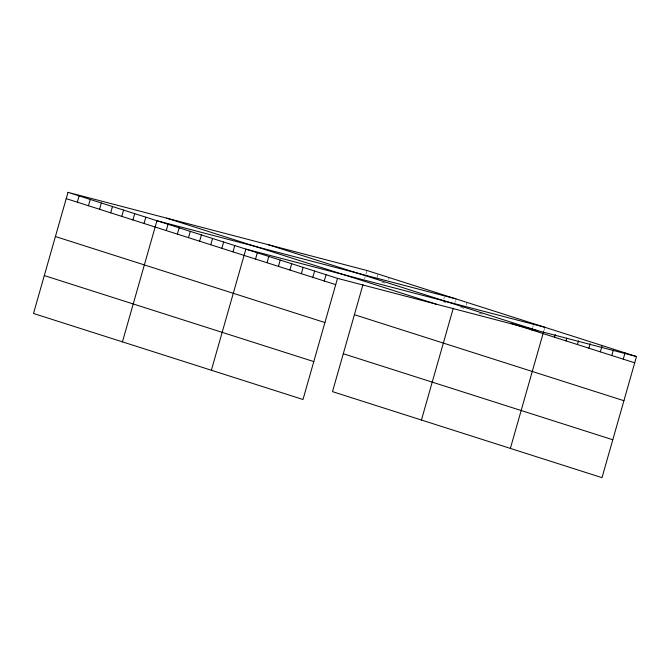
<?xml version="1.0" encoding="UTF-8"?>
<svg xmlns="http://www.w3.org/2000/svg" width="670" height="670" viewBox="0 0 670 670"><rect width="100%" height="100%" fill="white"/><g stroke="black" fill="none" stroke-linecap="round" stroke-linejoin="round"><path stroke-width="0.5" stroke-dasharray="3.35 2.51" d="M364.639 278.795L365.209 276.802M365.971 274.105L367.001 270.512M377.093 277.656L378.115 274.064M388.717 279.407L389.228 277.615M443.791 298.946L444.302 297.145M454.913 302.488L455.424 300.696M466.286 305.143L467.049 302.446M532.725 327.328L533.245 325.528M543.847 330.871L544.61 328.174M381.883 282.129L385.585 283.309M443.029 301.642L445.801 302.522M460.625 307.254L464.335 308.443M479.159 313.166L482.861 314.356"/><path stroke-width="1" d="M68.005 192.349L33.5 313.476L302.999 399.488L337.504 278.36L68.005 192.349L367.001 270.512L636.5 356.524L601.995 477.651L332.496 391.64L362.931 284.784M77.326 202.189L79.119 195.9M88.448 205.732L90.241 199.451M99.562 209.283L101.354 202.993M110.684 212.834L112.468 206.544M121.798 216.377L123.59 210.087M132.911 219.928L134.704 213.638M144.033 223.478L145.826 217.189M122.434 341.859L156.939 220.732L455.935 298.895M166.269 230.572L168.053 224.283M177.383 234.115L179.175 227.825M188.496 237.666L190.288 231.376M199.618 241.217L201.41 234.927M210.732 244.759L212.524 238.47M221.854 248.31L223.638 242.021M232.967 251.853L234.76 245.572M211.368 370.242L245.873 249.114L544.869 327.278M255.538 259.064L257.33 252.774M266.995 262.715L268.779 256.426M278.444 266.367L280.236 260.077M289.901 270.027L291.693 263.737M301.349 273.678L303.142 267.389M312.806 277.338L314.599 271.048M324.263 280.99L326.055 274.7M421.43 420.023L453.288 308.175M531.963 330.025L532.474 328.225M510.364 448.406L543.588 331.776M554.534 337.228L555.296 334.531M565.982 340.879L566.753 338.183M577.44 344.531L578.461 340.938M588.896 348.191L590.169 343.702M600.345 351.842L602.137 345.553M611.802 355.502L613.335 350.109M623.251 359.154L625.043 352.864M337.504 278.36L636.5 356.524M268.327 244.718L537.834 330.729M510.657 323.225L634.708 362.813M166.671 218.144L436.17 304.155M66.213 198.638L335.712 284.649M354.413 314.699L623.912 400.71M55.417 236.535L324.916 322.546M343.291 353.743L612.79 439.755M44.295 275.579L313.795 361.591"/></g></svg>
